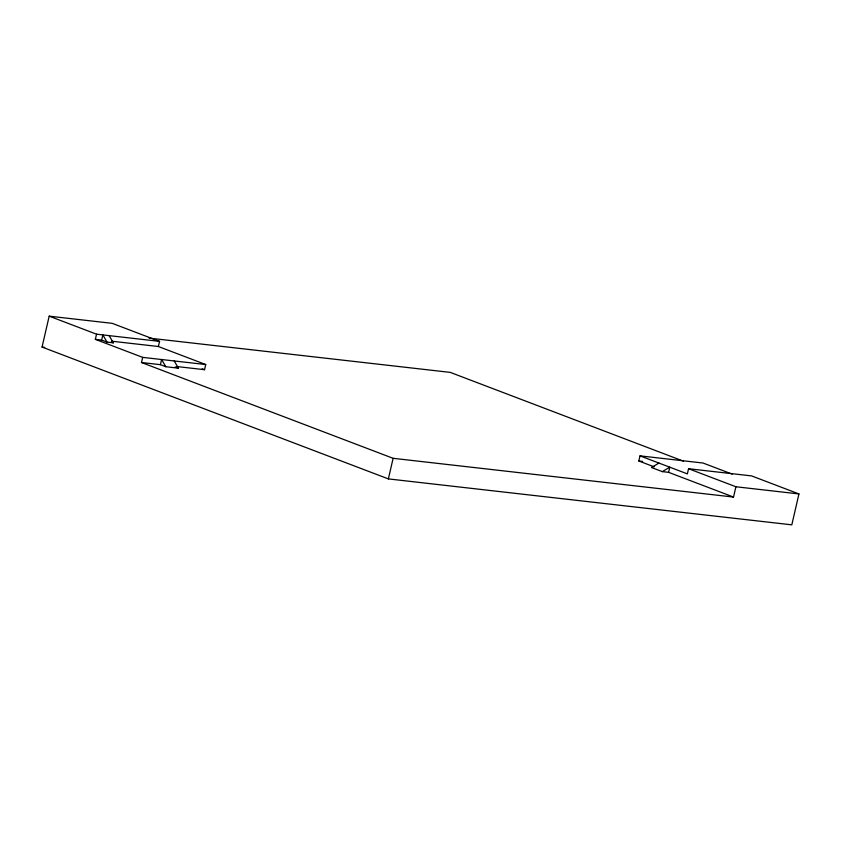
<?xml version="1.0" encoding="UTF-8"?>
<svg xmlns="http://www.w3.org/2000/svg" width="841" height="841" viewBox="0 0 841 841"><rect width="100%" height="100%" fill="white"/><g stroke="black" fill="none" stroke-linecap="round" stroke-linejoin="round"><path stroke-width="1.26" d="M654.224 466.871L638.834 461.005L640.022 455.864L687.37 473.882L688.558 468.731L751.602 475.911L798.95 493.94L791.812 524.837L388.363 478.907L42.05 347.06L49.188 316.163L112.221 323.343L159.569 341.372L158.381 346.513L205.73 364.542L204.542 369.693L176.799 366.539M205.73 364.542L142.686 357.372L95.338 339.344L96.536 334.192L49.188 316.163M107.059 342.119L101.645 340.058L102.833 334.907L107.059 342.119L113.356 342.834L109.141 335.633M688.558 468.731L735.907 486.76L733.531 497.063L393.125 458.313L141.498 362.513L142.686 357.372M165.824 366.729L160.41 364.668L161.598 359.517L165.824 366.729L178.429 368.169L174.213 360.957M388.363 478.907L393.125 458.313M733.531 497.063L668.595 472.337L669.783 467.186L662.298 471.622L651.47 467.501L658.966 463.065M148.973 338.093L450.25 372.384L683.46 461.173M96.536 334.192L159.569 341.372M95.338 339.344L101.645 340.058M111.832 341.215L158.381 346.513M42.05 347.06L44.657 347.354M141.498 362.513L160.41 364.668M640.022 455.864L703.065 463.034L732.206 474.124M638.834 461.005L642.619 461.436M662.298 471.622L668.595 472.337M735.907 486.76L798.95 493.94M202.176 368.789L204.542 369.693M111.201 342.014L113.356 342.834M175.18 366.928L178.429 368.169"/></g></svg>
